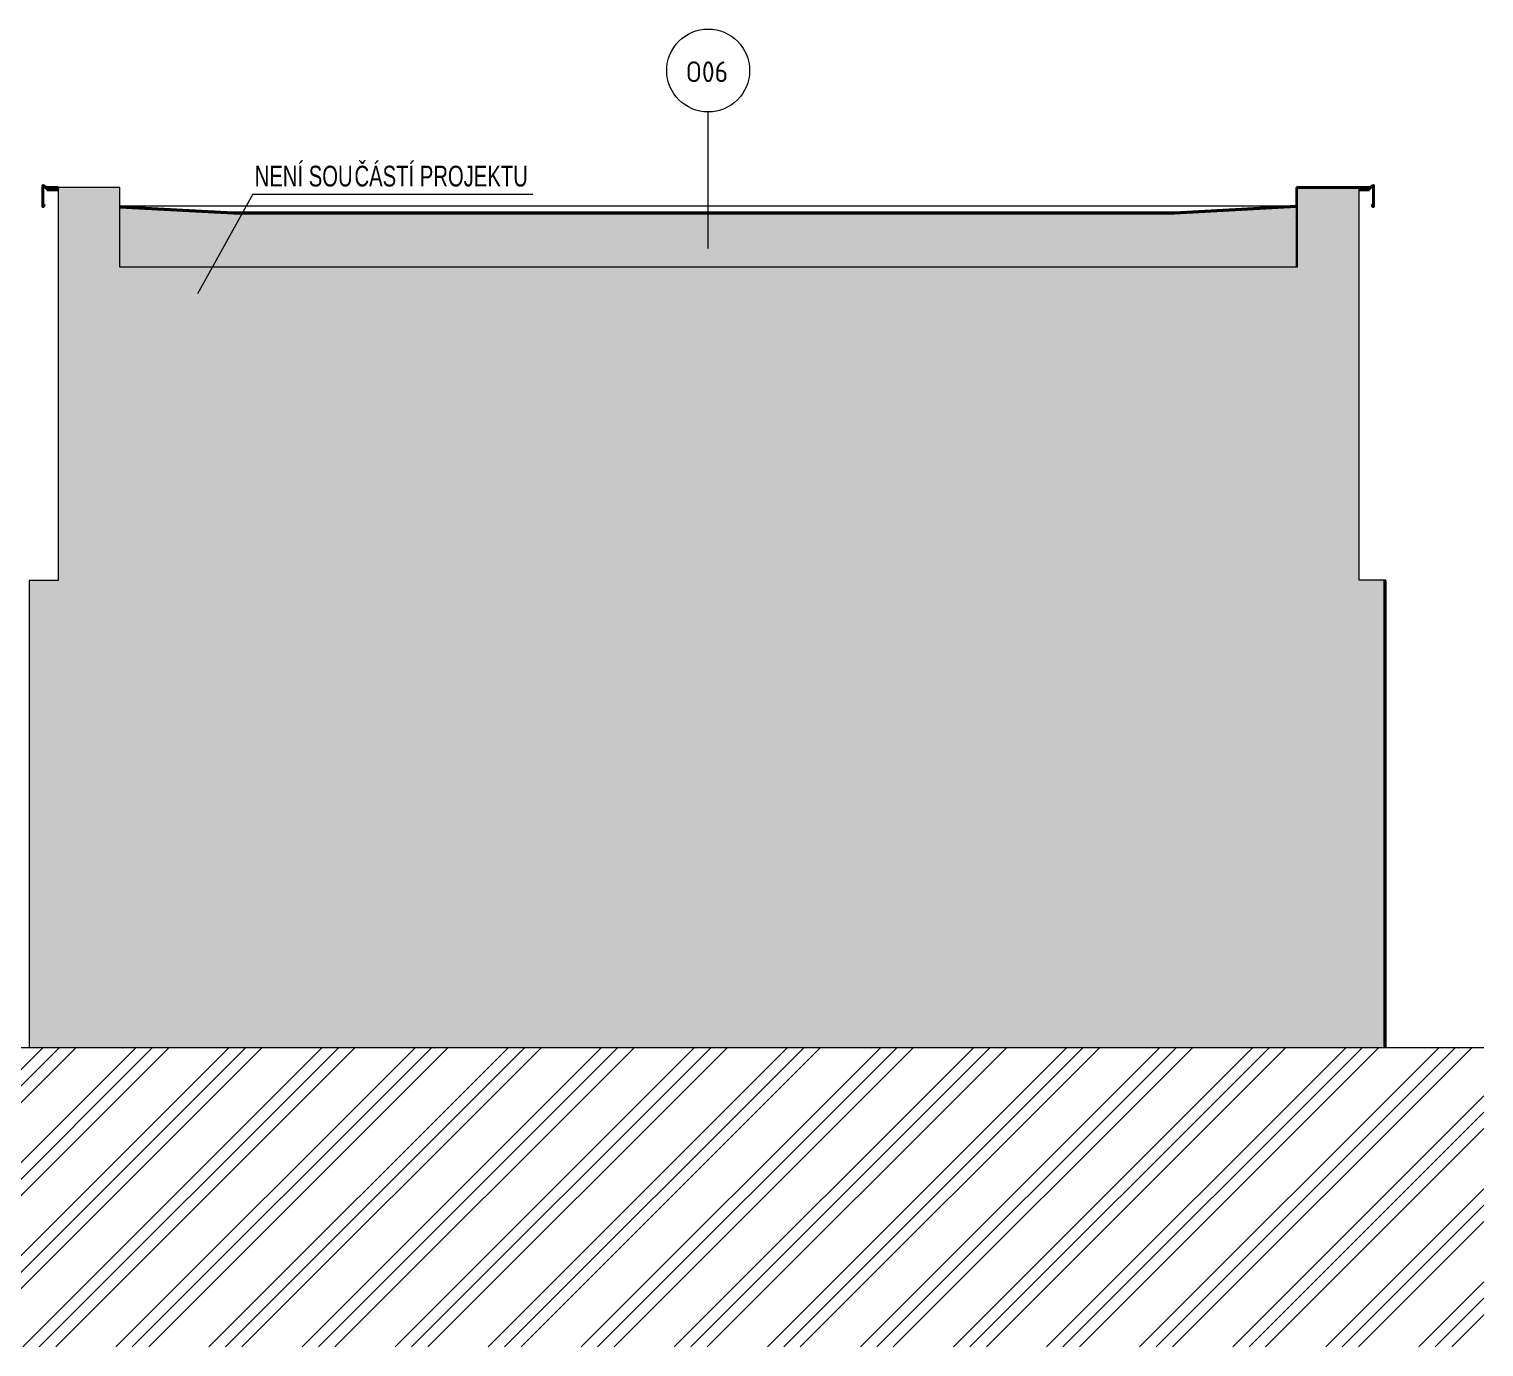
# Model space of a CAD drawing. Header units: millimetres. Extents: x -19993 to 479964, y -45352 to 20466.
# Drawn here: x -5227 to 8811, y -1657 to 11060 of the extents above; entities that cross this region are included whole.
import ezdxf

# ---------------------------------------------------------------- set-up
doc = ezdxf.new("R2010")
doc.units = ezdxf.units.MM
for name, color, linetype, lineweight in [('A-DETL', 90, 'Continuous', 9), ('A-DETL-GENF', 92, 'Continuous', 9), ('A-DETL-THIN', 151, 'Continuous', 9), ('A-FLOR-HRAL-IDEN', 2, 'Continuous', 9), ('A-ROOF', 132, 'Continuous', 9), ('A-ROOF-MCUT', 132, 'Continuous', 35), ('A-ROOF-PATT', 132, 'Continuous', 35), ('A-WALL', 113, 'Continuous', 9), ('A-WALL-PATT', 111, 'Continuous', 25), ('G-ANNO-TEXT', 231, 'Continuous', 9)]:
    doc.layers.add(name, color=color, linetype=linetype, lineweight=lineweight)
doc.styles.add('Arial', font='arial.ttf', dxfattribs={"width": 0.7, "height": 200})
doc.styles.add('ISOCPEUR', font='isocpeur.ttf', dxfattribs={"width": 0.9, "height": 200})

# ---------------------------------------------------------------- blocks, each defined once
blk = doc.blocks.new('Popis parapetu1 - Záchytný systém-1408882-VB4-Z-Nový')
at = {"layer": 'A-FLOR-HRAL-IDEN'}
blk.add_circle((-18291, 9091), 400, dxfattribs=at)

msp = doc.modelspace()

# ---------------------------------------------------------------- hatches: boundary and pattern name
at = {"layer": 'A-DETL-GENF'}
msp.add_hatch(color=9, dxfattribs=at).paths.add_polyline_path([(-5190, 1230), (7849, 1230), (7849, 5742), (7608, 5742), (7608, 9522), (7008, 9522), (7008, 8762), (-4352, 8762), (-4352, 9530), (-4947, 9530), (-4947, 5740), (-5227, 5740), (-5227, 1230)])
h = msp.add_hatch(dxfattribs=at)
h.set_pattern_fill('FP_10', style=0, pattern_type=2)
h.set_pattern_definition([(45, (1916.5, 0), (-449.013, 449.013), []), (45, (2075.3, 0), (0, 898.026), []), (45, (1757.8, 0), (0, 898.026), [])])
h.paths.add_polyline_path([(5211, -1657), (8811, -1657), (8811, 1230), (-19993, 1230), (-19993, -1657), (1610, -1657)])
at = {"layer": 'A-ROOF-PATT', "lineweight": 9}
h = msp.add_hatch(dxfattribs=at)
h.set_pattern_fill('FP_8', color=11, angle=-90, style=0, pattern_type=2)
h.set_pattern_definition([(270, (396.7, 9530), (1270, -2e-12), []), (270, (406.8, 9530), (1270, -2e-12), []), (270, (417, 9530), (1270, -2e-12), []), (270, (427.2, 9530), (1270, -2e-12), []), (270, (437.3, 9530), (1270, -2e-12), []), (270, (447.5, 9530), (1270, -2e-12), []), (270, (457.6, 9530), (1270, -2e-12), []), (270, (467.8, 9530), (1270, -2e-12), []), (270, (478, 9530), (1270, -2e-12), []), (270, (488.1, 9530), (1270, -2e-12), []), (270, (498.3, 9530), (1270, -2e-12), []), (270, (508.4, 9530), (1270, -2e-12), []), (270, (518.6, 9530), (1270, -2e-12), []), (270, (528.8, 9530), (1270, -2e-12), []), (270, (538.9, 9530), (1270, -2e-12), []), (270, (549.1, 9530), (1270, -2e-12), []), (270, (559.2, 9530), (1270, -2e-12), []), (270, (569.4, 9530), (1270, -2e-12), []), (270, (579.6, 9530), (1270, -2e-12), []), (270, (589.7, 9530), (1270, -2e-12), []), (270, (599.9, 9530), (1270, -2e-12), []), (270, (610, 9530), (1270, -2e-12), []), (270, (620.2, 9530), (1270, -2e-12), []), (270, (630.4, 9530), (1270, -2e-12), []), (270, (640.5, 9530), (1270, -2e-12), []), (270, (650.7, 9530), (1270, -2e-12), []), (270, (660.8, 9530), (1270, -2e-12), []), (270, (671, 9530), (1270, -2e-12), []), (270, (681.2, 9530), (1270, -2e-12), []), (270, (691.3, 9530), (1270, -2e-12), []), (270, (1031.7, 9530), (1270, -2e-12), []), (270, (1041.8, 9530), (1270, -2e-12), []), (270, (1052, 9530), (1270, -2e-12), []), (270, (1062.2, 9530), (1270, -2e-12), []), (270, (1072.3, 9530), (1270, -2e-12), []), (270, (1082.5, 9530), (1270, -2e-12), []), (270, (1092.6, 9530), (1270, -2e-12), []), (270, (1102.8, 9530), (1270, -2e-12), []), (270, (1113, 9530), (1270, -2e-12), []), (270, (1123.1, 9530), (1270, -2e-12), []), (270, (1133.3, 9530), (1270, -2e-12), []), (270, (1143.4, 9530), (1270, -2e-12), []), (270, (1153.6, 9530), (1270, -2e-12), []), (270, (1163.8, 9530), (1270, -2e-12), []), (270, (1173.9, 9530), (1270, -2e-12), []), (270, (1184.1, 9530), (1270, -2e-12), []), (270, (1194.2, 9530), (1270, -2e-12), []), (270, (1204.4, 9530), (1270, -2e-12), []), (270, (1214.6, 9530), (1270, -2e-12), []), (270, (1224.7, 9530), (1270, -2e-12), []), (270, (1234.9, 9530), (1270, -2e-12), []), (270, (1245, 9530), (1270, -2e-12), []), (270, (1255.2, 9530), (1270, -2e-12), []), (270, (1265.4, 9530), (1270, -2e-12), []), (270, (1275.5, 9530), (1270, -2e-12), []), (270, (1285.7, 9530), (1270, -2e-12), []), (270, (1295.8, 9530), (1270, -2e-12), []), (270, (1306, 9530), (1270, -2e-12), []), (270, (1316.2, 9530), (1270, -2e-12), []), (270, (1326.3, 9530), (1270, -2e-12), [])])
h.paths.add_polyline_path([(7008, 9510), (7008, 9522), (7608, 9522), (7608, 9510), (7707, 9510), (7707, 9530), (7004, 9530), (7004, 9510)])
h.paths.add_polyline_path([(-5055, 9510), (-4947, 9510), (-4947, 9530), (-5055, 9530)])
h = msp.add_hatch(dxfattribs=at)
h.set_pattern_fill('FP_2', color=256, angle=-90, style=0, pattern_type=2)
h.set_pattern_definition([(273.128, (3234.5, 9144.3), (1268.1, 69.3), []), (273.128, (3244.7, 9144.8), (1268.1, 69.3), []), (273.128, (3254.8, 9145.4), (1268.1, 69.3), []), (273.128, (3265, 9146), (1268.1, 69.3), []), (273.128, (3275.1, 9146.5), (1268.1, 69.3), []), (273.128, (3285.3, 9147), (1268.1, 69.3), []), (273.128, (3295.4, 9147.6), (1268.1, 69.3), []), (273.128, (3305.6, 9148.2), (1268.1, 69.3), []), (273.128, (3315.7, 9148.7), (1268.1, 69.3), []), (273.128, (3325.8, 9149.3), (1268.1, 69.3), []), (273.128, (3336, 9149.8), (1268.1, 69.3), []), (273.128, (3346.1, 9150.4), (1268.1, 69.3), []), (273.128, (3356.3, 9150.9), (1268.1, 69.3), []), (273.128, (3366.4, 9151.5), (1268.1, 69.3), []), (273.128, (3376.6, 9152), (1268.1, 69.3), []), (273.128, (3386.7, 9152.6), (1268.1, 69.3), []), (273.128, (3396.9, 9153.1), (1268.1, 69.3), []), (273.128, (3407, 9153.7), (1268.1, 69.3), []), (273.128, (3417.1, 9154.3), (1268.1, 69.3), []), (273.128, (3427.3, 9154.8), (1268.1, 69.3), []), (273.128, (3437.4, 9155.4), (1268.1, 69.3), []), (273.128, (3447.6, 9155.9), (1268.1, 69.3), []), (273.128, (3457.7, 9156.5), (1268.1, 69.3), []), (273.128, (3467.9, 9157), (1268.1, 69.3), []), (273.128, (3478, 9157.6), (1268.1, 69.3), []), (273.128, (3488.2, 9158.1), (1268.1, 69.3), []), (273.128, (3498.3, 9158.7), (1268.1, 69.3), []), (273.128, (3508.5, 9159.2), (1268.1, 69.3), []), (273.128, (3518.6, 9159.8), (1268.1, 69.3), []), (273.128, (3528.7, 9160.4), (1268.1, 69.3), []), (273.128, (3868.6, 9178.9), (1268.1, 69.3), []), (273.128, (3878.7, 9179.5), (1268.1, 69.3), []), (273.128, (3888.9, 9180), (1268.1, 69.3), []), (273.128, (3899, 9180.6), (1268.1, 69.3), []), (273.128, (3909.2, 9181.1), (1268.1, 69.3), []), (273.128, (3919.3, 9181.7), (1268.1, 69.3), []), (273.128, (3929.5, 9182.2), (1268.1, 69.3), []), (273.128, (3939.6, 9182.8), (1268.1, 69.3), []), (273.128, (3949.8, 9183.4), (1268.1, 69.3), []), (273.128, (3959.9, 9183.9), (1268.1, 69.3), []), (273.128, (3970, 9184.5), (1268.1, 69.3), []), (273.128, (3980.2, 9185), (1268.1, 69.3), []), (273.128, (3990.3, 9185.6), (1268.1, 69.3), []), (273.128, (4000.5, 9186.1), (1268.1, 69.3), []), (273.128, (4010.6, 9186.7), (1268.1, 69.3), []), (273.128, (4020.8, 9187.2), (1268.1, 69.3), []), (273.128, (4030.9, 9187.8), (1268.1, 69.3), []), (273.128, (4041, 9188.3), (1268.1, 69.3), []), (273.128, (4051.2, 9188.9), (1268.1, 69.3), []), (273.128, (4061.3, 9189.5), (1268.1, 69.3), []), (273.128, (4071.5, 9190), (1268.1, 69.3), []), (273.128, (4081.6, 9190.6), (1268.1, 69.3), []), (273.128, (4091.8, 9191.1), (1268.1, 69.3), []), (273.128, (4101.9, 9191.7), (1268.1, 69.3), []), (273.128, (4112.1, 9192.2), (1268.1, 69.3), []), (273.128, (4122.2, 9192.8), (1268.1, 69.3), []), (273.128, (4132.4, 9193.3), (1268.1, 69.3), []), (273.128, (4142.5, 9193.9), (1268.1, 69.3), []), (273.128, (4152.7, 9194.4), (1268.1, 69.3), []), (273.128, (4162.8, 9195), (1268.1, 69.3), [])])
h.paths.add_polyline_path([(-2440, 9276), (5826, 9276), (6999, 9340), (6999, 9350), (5826, 9286), (-3253, 9286), (-4352, 9345), (-4352, 9335), (-3253, 9276), (-2890, 9276)])
h = msp.add_hatch(dxfattribs=at)
h.set_pattern_fill('FP_3', color=256, style=0, pattern_type=2)
h.set_pattern_definition([(0, (1916.53, 0), (150, 86.6), [100, -200]), (60, (2016.53, 0), (0.0022, 173.2038), [100, -200]), (300, (2016.53, 0), (149.9978, -86.6038), [100, -200])])
h.paths.add_polyline_path([(-1990, 8762), (6999, 8762), (6999, 9340), (5826, 9276), (-3253, 9276), (-4352, 9335), (-4352, 8762), (-2215, 8762)])
at = {"layer": 'A-WALL-PATT', "lineweight": 9}
h = msp.add_hatch(dxfattribs=at)
h.set_pattern_fill('FP_1', color=256, angle=225, style=0, pattern_type=2)
h.set_pattern_definition([(45, (1916.53, -2e-12), (-359.21, 359.21), []), (45, (2060.2, -2e-12), (-359.21, 359.21), []), (45, (2347.6, -3e-12), (-215.526, 502.894), [203.2, -101.6, 3.353, -98.247])])
h.paths.add_polyline_path([(7004, 8762), (7004, 9510), (6999, 9510), (6999, 8762), (7001, 8762)])
h = msp.add_hatch(dxfattribs=at)
h.set_pattern_fill('FP_4', color=256, angle=-90, style=0, pattern_type=2)
h.set_pattern_definition([(360, (7004.3, 7845.4), (5e-12, 1270), []), (360, (7004.3, 7855.5), (5e-12, 1270), []), (360, (7004.3, 7865.7), (5e-12, 1270), []), (360, (7004.3, 7875.8), (5e-12, 1270), []), (360, (7004.3, 7886), (5e-12, 1270), []), (360, (7004.3, 7896.2), (5e-12, 1270), []), (360, (7004.3, 7906.3), (5e-12, 1270), []), (360, (7004.3, 7916.5), (5e-12, 1270), []), (360, (7004.3, 7926.6), (5e-12, 1270), []), (360, (7004.3, 7936.8), (5e-12, 1270), []), (360, (7004.3, 7947), (5e-12, 1270), []), (360, (7004.3, 7957.1), (5e-12, 1270), []), (360, (7004.3, 7967.3), (5e-12, 1270), []), (360, (7004.3, 7977.4), (5e-12, 1270), []), (360, (7004.3, 7987.6), (5e-12, 1270), []), (360, (7004.3, 7997.8), (5e-12, 1270), []), (360, (7004.3, 8007.9), (5e-12, 1270), []), (360, (7004.3, 8018.1), (5e-12, 1270), []), (360, (7004.3, 8028.2), (5e-12, 1270), []), (360, (7004.3, 8038.4), (5e-12, 1270), []), (360, (7004.3, 8048.6), (5e-12, 1270), []), (360, (7004.3, 8058.7), (5e-12, 1270), []), (360, (7004.3, 8068.9), (5e-12, 1270), []), (360, (7004.3, 8079), (5e-12, 1270), []), (360, (7004.3, 8089.2), (5e-12, 1270), []), (360, (7004.3, 8099.4), (5e-12, 1270), []), (360, (7004.3, 8109.5), (5e-12, 1270), []), (360, (7004.3, 8119.7), (5e-12, 1270), []), (360, (7004.3, 8129.8), (5e-12, 1270), []), (360, (7004.3, 8140), (5e-12, 1270), []), (360, (7004.3, 8480.4), (5e-12, 1270), []), (360, (7004.3, 8490.5), (5e-12, 1270), []), (360, (7004.3, 8500.7), (5e-12, 1270), []), (360, (7004.3, 8510.8), (5e-12, 1270), []), (360, (7004.3, 8521), (5e-12, 1270), []), (360, (7004.3, 8531.2), (5e-12, 1270), []), (360, (7004.3, 8541.3), (5e-12, 1270), []), (360, (7004.3, 8551.5), (5e-12, 1270), []), (360, (7004.3, 8561.6), (5e-12, 1270), []), (360, (7004.3, 8571.8), (5e-12, 1270), []), (360, (7004.3, 8582), (5e-12, 1270), []), (360, (7004.3, 8592.1), (5e-12, 1270), []), (360, (7004.3, 8602.3), (5e-12, 1270), []), (360, (7004.3, 8612.4), (5e-12, 1270), []), (360, (7004.3, 8622.6), (5e-12, 1270), []), (360, (7004.3, 8632.8), (5e-12, 1270), []), (360, (7004.3, 8642.9), (5e-12, 1270), []), (360, (7004.3, 8653.1), (5e-12, 1270), []), (360, (7004.3, 8663.2), (5e-12, 1270), []), (360, (7004.3, 8673.4), (5e-12, 1270), []), (360, (7004.3, 8683.6), (5e-12, 1270), []), (360, (7004.3, 8693.7), (5e-12, 1270), []), (360, (7004.3, 8703.9), (5e-12, 1270), []), (360, (7004.3, 8714), (5e-12, 1270), []), (360, (7004.3, 8724.2), (5e-12, 1270), []), (360, (7004.3, 8734.4), (5e-12, 1270), []), (360, (7004.3, 8744.5), (5e-12, 1270), []), (360, (7004.3, 8754.7), (5e-12, 1270), []), (360, (7004.3, 8764.8), (5e-12, 1270), []), (360, (7004.3, 8775), (5e-12, 1270), [])])
h.paths.add_polyline_path([(7008, 8762), (7008, 9510), (7004, 9510), (7004, 8762)])
msp.add_hatch(color=256, dxfattribs=at).paths.add_polyline_path([(7849, 1230), (7864, 1230), (7864, 5740), (7849, 5740), (7849, 2785)])

# ---------------------------------------------------------------- linework, layer by layer
at = {"layer": 'A-DETL'}
for q in [(-3601, 8506), (-367, 9468)]:
    msp.add_line((-3067, 9468), q, dxfattribs=at)
at = {"layer": 'A-DETL-THIN'}
for p, q in [((-4352, 9530), (-4947, 9530)), ((-4947, 9530), (-4947, 5740)), ((-4352, 8762), (-4352, 9530)), ((7608, 9522), (7008, 9522)), ((7008, 9522), (7008, 8762)), ((7608, 5742), (7608, 9522)), ((7008, 8762), (-4352, 8762)), ((-5227, 5740), (-5227, 1230)), ((-4947, 5740), (-5227, 5740)), ((7849, 5742), (7608, 5742)), ((7849, 1230), (7849, 5742)), ((8811, 1230), (-19993, 1230))]:
    msp.add_line(p, q, dxfattribs=at)
at = {"layer": 'A-FLOR-HRAL-IDEN'}
msp.add_line((1326, 8944), (1326, 10260), dxfattribs=at)
at = {"layer": 'A-ROOF', "color": 1, "lineweight": 35}
for p, q in [((-4947, 9530), (-5055, 9530)), ((-5055, 9524), (-5055, 9510)), ((-5055, 9510), (-4947, 9510)), ((7707, 9530), (7004, 9530)), ((7004, 9530), (7004, 9510)), ((7004, 9510), (7008, 9510)), ((7608, 9510), (7707, 9510)), ((7707, 9510), (7707, 9524))]:
    msp.add_line(p, q, dxfattribs=at)
at = {"layer": 'A-ROOF', "lineweight": 18}
msp.add_line((6999, 9350), (-4352, 9350), dxfattribs=at)
at = {"layer": 'A-ROOF', "lineweight": 35}
for p, q in [((-3253, 9286), (-4352, 9345)), ((5826, 9286), (-3253, 9286)), ((6999, 9350), (5826, 9286))]:
    msp.add_line(p, q, dxfattribs=at)
at = {"layer": 'A-ROOF'}
for p, q in [((-4352, 9335), (-3253, 9276)), ((-3253, 9276), (5826, 9276)), ((5826, 9276), (6999, 9340))]:
    msp.add_line(p, q, dxfattribs=at)
at = {"layer": 'A-ROOF-MCUT'}
for p, q in [((-5055, 9530), (-5088, 9549)), ((7740, 9549), (7707, 9530)), ((-5097, 9544), (-5097, 9352)), ((-5092, 9352), (-5092, 9544)), ((-5090, 9545), (-5055, 9524)), ((-5055, 9524), (-5055, 9530)), ((7707, 9524), (7743, 9545)), ((7707, 9530), (7707, 9524)), ((7744, 9544), (7744, 9352)), ((7749, 9352), (7749, 9544)), ((-5077, 9364), (-5090, 9351)), ((-5086, 9347), (-5074, 9360)), ((-5074, 9360), (-5077, 9364)), ((7730, 9364), (7726, 9360)), ((7726, 9360), (7739, 9347)), ((7743, 9351), (7730, 9364))]:
    msp.add_line(p, q, dxfattribs=at)
for centre, radius, start, end in [((-5091, 9544), 6, 60, 180), ((7743, 9544), 6, 0, 120), ((-5091, 9544), 1, 60, 180), ((7743, 9544), 1, 0, 120), ((-5091, 9352), 6, 180, 315), ((-5091, 9352), 1, 180, 315), ((7743, 9352), 6, 225, 0), ((7743, 9352), 1, 225, 0)]:
    msp.add_arc(centre, radius, start, end, dxfattribs=at)
at = {"layer": 'A-WALL', "lineweight": 25}
for p, q in [((6999, 9510), (6999, 9350)), ((7004, 9510), (6999, 9510)), ((7864, 5740), (7849, 5740)), ((7864, 1230), (7864, 5740))]:
    msp.add_line(p, q, dxfattribs=at)
at = {"layer": 'A-WALL'}
for p, q in [((7004, 8762), (7004, 9510)), ((6999, 9350), (6999, 8762))]:
    msp.add_line(p, q, dxfattribs=at)

# ---------------------------------------------------------------- block references
at = {"layer": 'A-FLOR-HRAL-IDEN'}
msp.add_blockref('Popis parapetu1 - Záchytný systém-1408882-VB4-Z-Nový', (19617, 1569), dxfattribs=at)

# ---------------------------------------------------------------- texts
at = {"layer": 'G-ANNO-TEXT', "color": 7, "lineweight": 25, "char_height": 200, "attachment_point": 1, "style": 'Arial'}
for s, insert, width in [('NENÍ SOU', (-3050, 9741), 1167.26), ('ČÁSTÍ PROJEKTU', (-2087, 9741), 2070.76)]:
    msp.add_mtext(s, dxfattribs=dict(at, insert=insert, width=width))

# ---------------------------------------------------------------- next in the draw order: texts
at = {"layer": 'A-FLOR-HRAL-IDEN', "insert": (1110, 10748), "char_height": 200, "width": 497.85, "attachment_point": 1, "style": 'ISOCPEUR', "bg_fill": 3, "box_fill_scale": 1.25, "bg_fill_color": 256, "bg_fill_true_color": 13158600, "bg_fill_transparency": 0}
msp.add_mtext('O06', dxfattribs=at)

doc.saveas('drawing.dxf')
